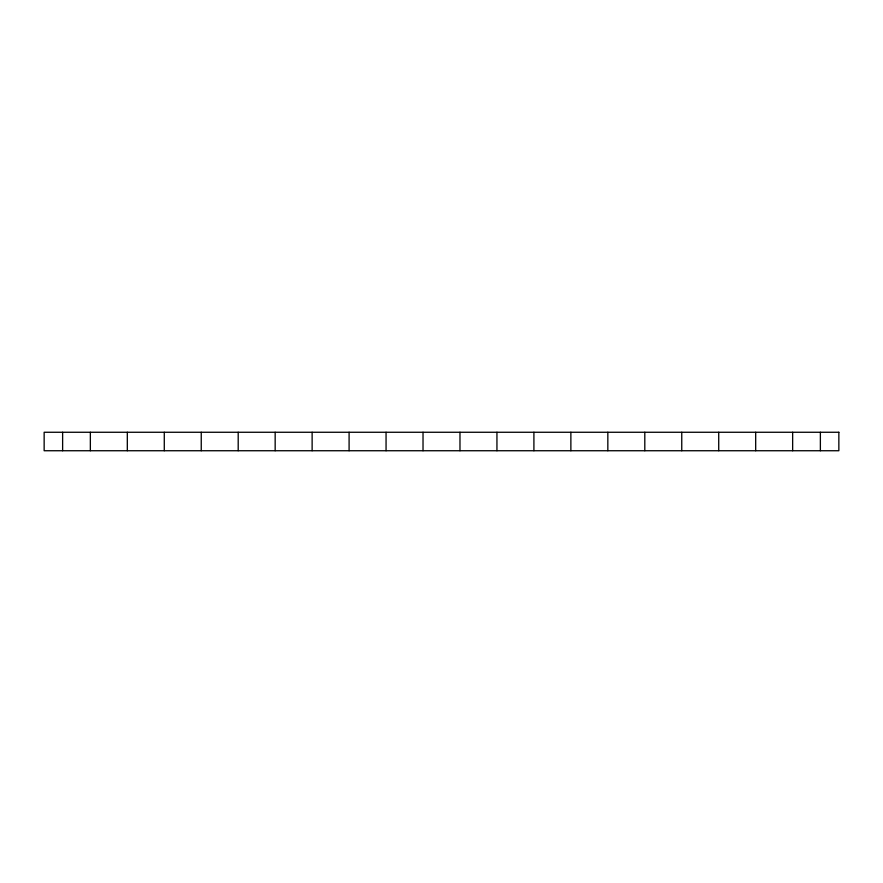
<?xml version="1.0" encoding="UTF-8"?>
<svg xmlns="http://www.w3.org/2000/svg" width="883" height="883" viewBox="0 0 883 883"><rect width="100%" height="100%" fill="white"/><g stroke="black" fill="none" stroke-linecap="round" stroke-linejoin="round"><path stroke-width="1.32" d="M820.373 432.262L820.373 450.738M792.647 432.262L792.647 450.738M755.682 432.262L755.682 450.738M718.718 432.262L718.718 450.738M681.753 432.262L681.753 450.738M644.8 432.262L644.8 450.738M607.835 432.262L607.835 450.738M570.871 432.262L570.871 450.738M533.906 432.262L533.906 450.738M496.941 432.262L496.941 450.738M459.977 432.262L459.977 450.738M423.023 432.262L423.023 450.738M386.059 432.262L386.059 450.738M349.094 432.262L349.094 450.738M312.129 432.262L312.129 450.738M275.165 432.262L275.165 450.738M238.2 432.262L238.2 450.738M201.247 432.262L201.247 450.738M164.282 432.262L164.282 450.738M127.318 432.262L127.318 450.738M90.353 432.262L90.353 450.738M62.627 432.262L62.627 450.738M838.85 432.262L44.15 432.262L44.15 450.738L838.85 450.738L838.85 432.262"/></g></svg>
